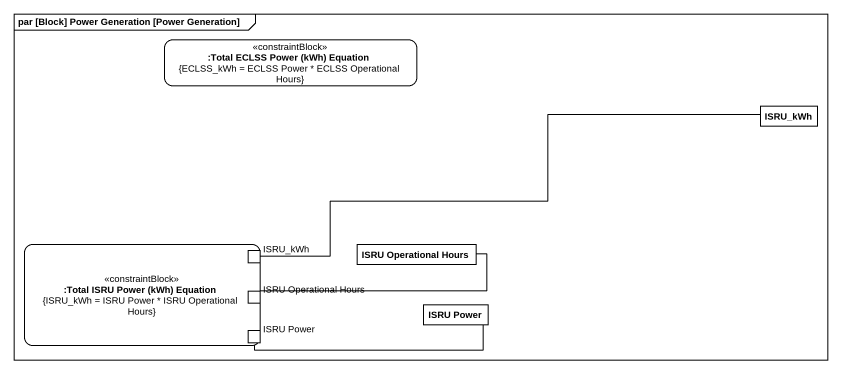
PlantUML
@startuml
mainframe par [Block] Power Generation [Power Generation]
rectangle ":Total ECLSS Power (kWh) Equation\n{ECLSS_kWh = ECLSS Power * ECLSS Operational Hours}" as Total_ECLSS_Power_kWh <<constraintBlock>>
rectangle ISRU_kWh
rectangle ":Total ISRU Power (kWh) Equation\n{ISRU_kWh = ISRU Power * ISRU Operational Hours}" as Total_ISRU_Power_kWh <<constraintBlock>> {
  port "ISRU_kWh" as ISRU_kWh_2
  port "ISRU Operational Hours" as ISRU_Operational_Hours_2
  port "ISRU Power" as ISRU_Power
}
rectangle "ISRU Operational Hours" as ISRU_Operational_Hours
rectangle "ISRU Power" as ISRU_Power_2
ISRU_kWh_2 -right- ISRU_kWh
ISRU_Operational_Hours_2 -right- ISRU_Operational_Hours
ISRU_Power -right- ISRU_Power_2
@enduml
